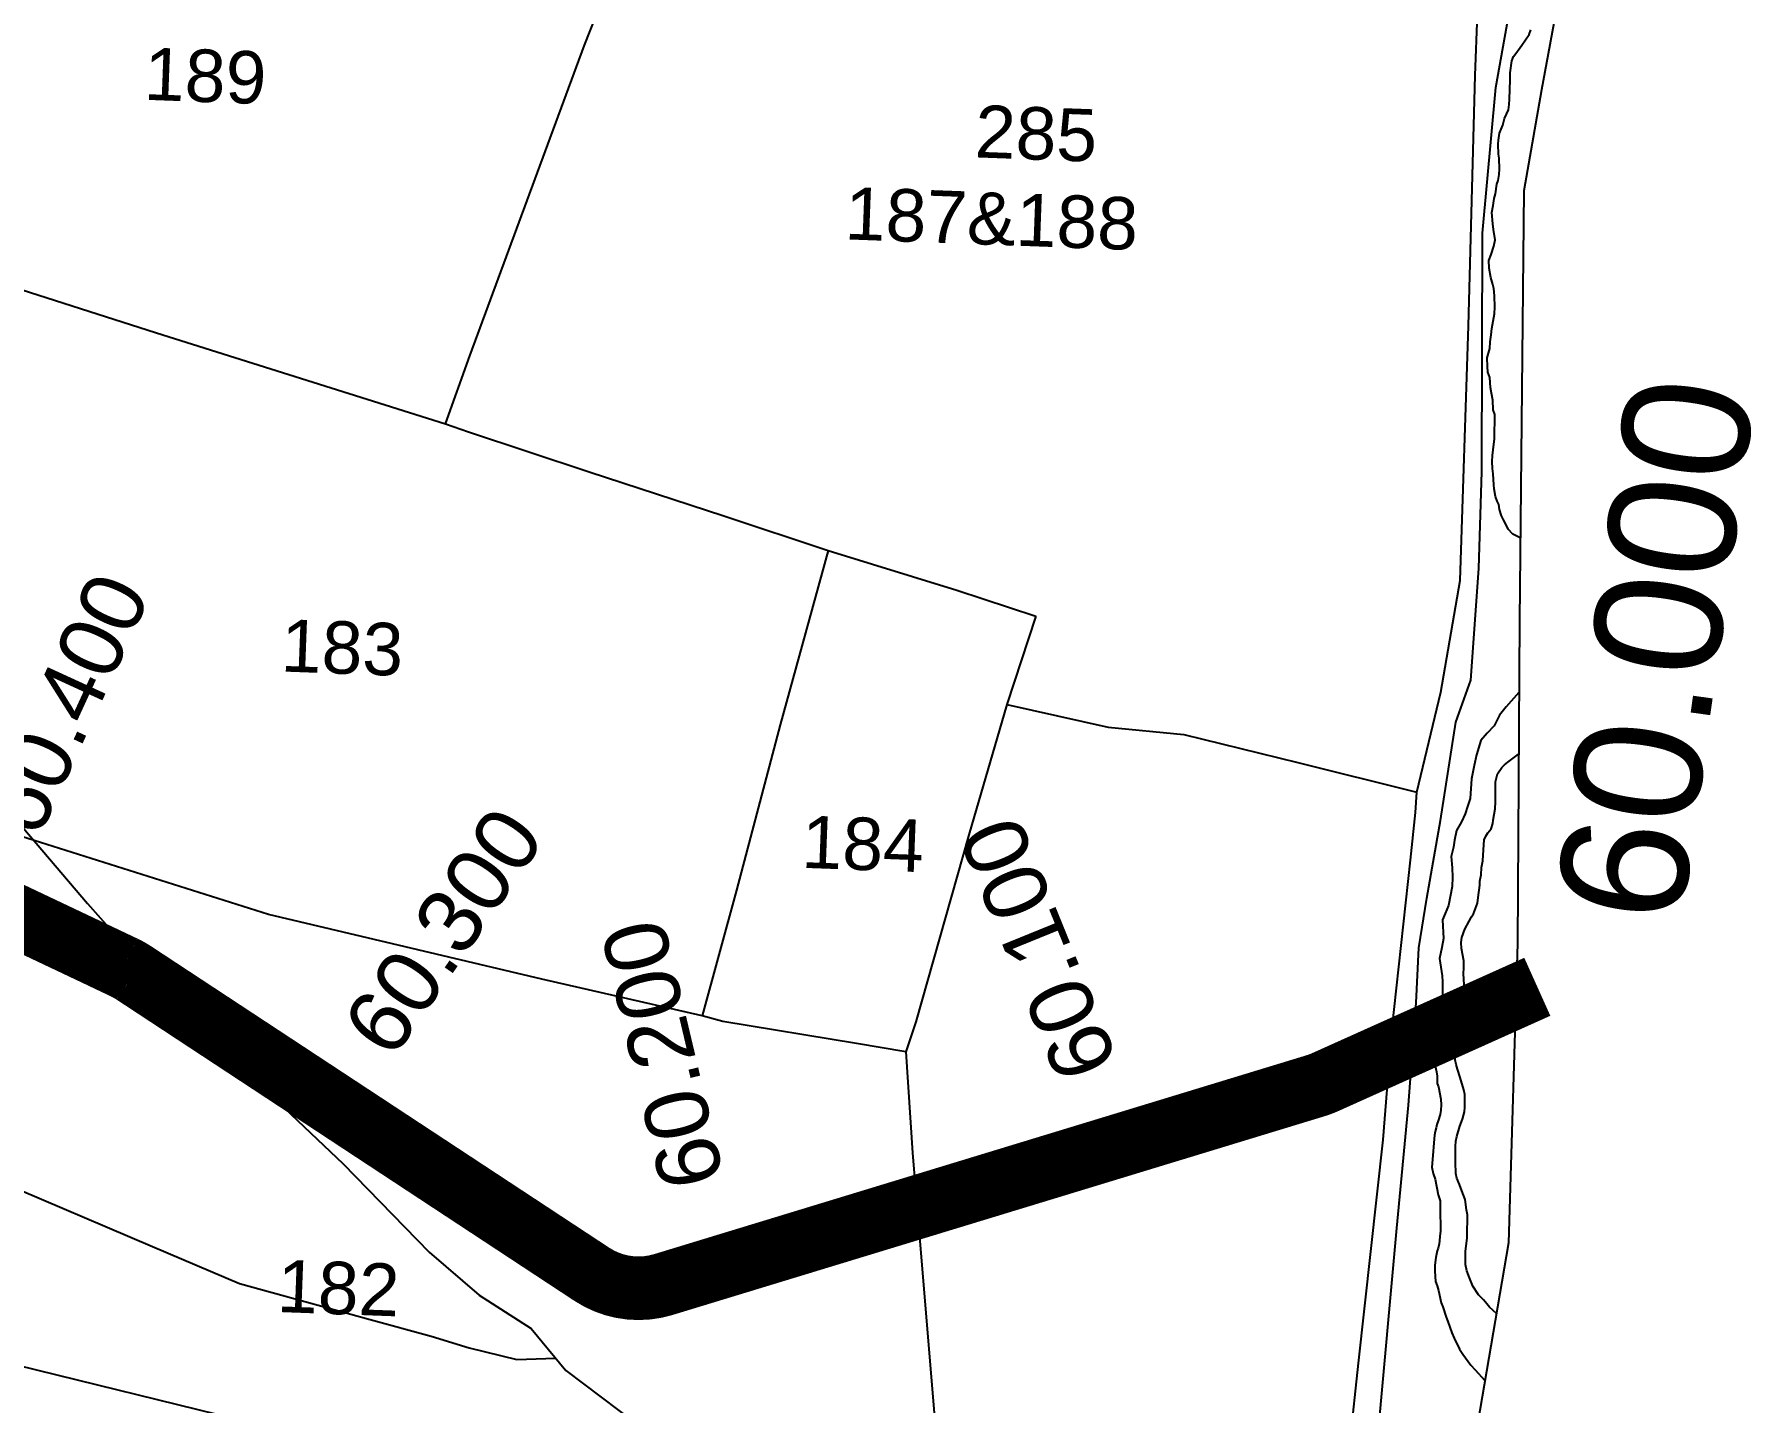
# Model space of a CAD drawing. Header units: inches. Extents: x 341797 to 347342, y 1572885 to 1580736.
# Drawn here: x 345495.6 to 345901.2, y 1578439.9 to 1578762.7 of the extents above; entities that cross this region are included whole.
import ezdxf

# ---------------------------------------------------------------- set-up
doc = ezdxf.new("R2010")
doc.units = ezdxf.units.IN
doc.header["$MEASUREMENT"] = 0
for name, color, linetype in [('BLOCK', 7, 'Continuous'), ('CART TRACK', 51, 'Continuous'), ('PLAT NOS', 6, 'Continuous'), ('PLATS', 6, 'Continuous'), ('ROADS', 2, 'Continuous'), ('STREAMS', 131, 'Continuous'), ('VB', 5, 'Continuous')]:
    doc.layers.add(name, color=color, linetype=linetype)
doc.styles.get("Standard").update_dxf_attribs({"font": 'arial.ttf'})

msp = doc.modelspace()

# ---------------------------------------------------------------- linework, layer by layer
at = {"layer": 'BLOCK', "color": 1, "const_width": 15}
msp.add_lwpolyline([(345545.49, 1579930.67), (345565.91, 1579783.12, -0.338066), (345553.96, 1579761.99), (345164.3, 1579595.27, 0.141255), (345155.72, 1579588.26), (345061.2, 1579451.62, 0.137777), (345057.68, 1579441.39), (345047.2, 1579259.52, 0.08756), (345048.02, 1579252.62), (345197.55, 1578754.83, 0.124025), (345202.56, 1578746.44), (345304.55, 1578644.45, 0.085916), (345310.13, 1578640.52), (345516.74, 1578542.6, -0.034885), (345519.17, 1578541.23), (345627.16, 1578470.16, 0.223091), (345643.98, 1578467.74), (345797.79, 1578514.63, 0.031626), (345800.16, 1578515.52), (345850.17, 1578538)], format="xyb", dxfattribs=at)
at = {"layer": 'BLOCK', "color": 2}
for p in [(345845.63, 1578535.96), (345569.3, 1578508.24), (345752.24, 1578500.74), (345656.59, 1578471.58)]:
    msp.add_point(p, dxfattribs=at)
at = {"layer": 'CART TRACK'}
for p, q in [((345491.55, 1578577.19), (345508.16, 1578557.63)), ((345508.16, 1578557.63), (345520.42, 1578543.8)), ((345520.42, 1578543.8), (345543.84, 1578519.55)), ((345543.84, 1578519.55), (345568.5, 1578496.26)), ((345568.5, 1578496.26), (345588.78, 1578475.36)), ((345482.83, 1578494.06), (345523.53, 1578476.7)), ((345523.53, 1578476.7), (345544.04, 1578467.96)), ((345588.78, 1578475.36), (345600.53, 1578465.24)), ((345544.04, 1578467.96), (345574.84, 1578459.52)), ((345600.53, 1578465.24), (345612.81, 1578457.38)), ((345574.84, 1578459.52), (345589.27, 1578455.56)), ((345589.27, 1578455.56), (345598.21, 1578452.8)), ((345612.81, 1578457.38), (345620.98, 1578447.44)), ((345598.21, 1578452.8), (345609.45, 1578450.09)), ((345609.45, 1578450.09), (345618.59, 1578450.35)), ((345620.98, 1578447.44), (345641.83, 1578431.74))]:
    msp.add_line(p, q, dxfattribs=at)
at = {"layer": 'PLATS', "color": 0}
for p, q in [((345625.4, 1578760.19), (345628.08, 1578766.93)), ((345835.54, 1578752.98), (345836.09, 1578767.47)), ((345598.33, 1578686.83), (345625.4, 1578760.19)), ((345833.93, 1578693.96), (345835.54, 1578752.98)), ((345471.15, 1578709.33), (345524.47, 1578692.31)), ((345524.47, 1578692.31), (345592.65, 1578670.82)), ((345831.97, 1578633.89), (345833.93, 1578693.96)), ((345592.65, 1578670.82), (345598.33, 1578686.83)), ((345592.65, 1578670.82), (345598.02, 1578668.91)), ((345598.02, 1578668.91), (345626.51, 1578659.46)), ((345626.51, 1578659.46), (345658.28, 1578649.08)), ((345658.28, 1578649.08), (345682.9, 1578640.96)), ((345682.9, 1578640.96), (345671.55, 1578599.79)), ((345682.9, 1578640.96), (345713.24, 1578631.56)), ((345827.38, 1578607.54), (345831.97, 1578633.89)), ((345713.24, 1578631.56), (345731.87, 1578625.46)), ((345731.87, 1578625.46), (345725.04, 1578604.64)), ((345821.72, 1578583.95), (345827.38, 1578607.54)), ((345725.04, 1578604.64), (345716.07, 1578573.89)), ((345725.04, 1578604.64), (345748.92, 1578599.23)), ((345671.55, 1578599.79), (345661.29, 1578560.78)), ((345748.92, 1578599.23), (345766.8, 1578597.52)), ((345766.8, 1578597.52), (345793.69, 1578590.88)), ((345793.69, 1578590.88), (345821.72, 1578583.95)), ((345821.4, 1578579.12), (345821.72, 1578583.95)), ((345550.88, 1578555.09), (345479.52, 1578577.57)), ((345820.29, 1578567.87), (345821.4, 1578579.12)), ((345716.07, 1578573.89), (345703.58, 1578529.73)), ((345815.88, 1578527.62), (345820.29, 1578567.87)), ((345661.29, 1578560.78), (345653.14, 1578531.16)), ((345615.37, 1578539.81), (345550.88, 1578555.09)), ((345653.14, 1578531.16), (345615.37, 1578539.81)), ((345658.05, 1578529.83), (345653.14, 1578531.16)), ((345689.58, 1578524.66), (345658.05, 1578529.83)), ((345703.58, 1578529.73), (345701.18, 1578522.62)), ((345701.18, 1578522.62), (345689.58, 1578524.66)), ((345813.82, 1578501.93), (345815.88, 1578527.62)), ((345701.18, 1578522.62), (345702.81, 1578498.81)), ((345807.98, 1578449.18), (345813.82, 1578501.93)), ((345702.81, 1578498.81), (345708.7, 1578428.15)), ((345548.63, 1578434.64), (345473.32, 1578453.22)), ((345802.34, 1578395.98), (345807.98, 1578449.18))]:
    msp.add_line(p, q, dxfattribs=at)
at = {"layer": 'ROADS', "color": 1}
for p, q in [((345840.38, 1578750.19), (345844.53, 1578773.55)), ((345837.22, 1578715.81), (345840.38, 1578750.19)), ((345837.12, 1578659.57), (345837.22, 1578715.81)), ((345836.36, 1578636.67), (345837.12, 1578659.57)), ((345834.47, 1578610.35), (345836.36, 1578636.67)), ((345830.97, 1578600.41), (345834.47, 1578610.35)), ((345827.37, 1578577.23), (345830.97, 1578600.41)), ((345824.11, 1578558.91), (345827.37, 1578577.23)), ((345822.2, 1578547.22), (345824.11, 1578558.91)), ((345821.59, 1578534.22), (345822.2, 1578547.22)), ((345819.75, 1578510.09), (345821.59, 1578534.22)), ((345817.01, 1578481.08), (345819.75, 1578510.09)), ((345811.68, 1578422.4), (345817.01, 1578481.08))]:
    msp.add_line(p, q, dxfattribs=at)
at = {"layer": 'STREAMS'}
for p, q in [((345848.24, 1578762.68), (345848.65, 1578763.8)), ((345845.08, 1578758.17), (345846.51, 1578760.18)), ((345846.51, 1578760.18), (345847.38, 1578761.4)), ((345847.38, 1578761.4), (345848.24, 1578762.68)), ((345843.76, 1578753.61), (345844.18, 1578756.45)), ((345844.18, 1578756.45), (345844.53, 1578757.51)), ((345844.53, 1578757.51), (345845.08, 1578758.17)), ((345843.59, 1578747.41), (345843.74, 1578752.01)), ((345843.74, 1578752.01), (345843.76, 1578753.61)), ((345843.57, 1578746.17), (345843.59, 1578747.41)), ((345842.44, 1578742.87), (345843.39, 1578744.9)), ((345843.39, 1578744.9), (345843.57, 1578746.17)), ((345841, 1578737.77), (345841.27, 1578739.37)), ((345841.27, 1578739.37), (345842.05, 1578741.31)), ((345842.05, 1578741.31), (345842.44, 1578742.87)), ((345840.95, 1578736.81), (345841, 1578737.77)), ((345841.03, 1578734.41), (345840.95, 1578736.81)), ((345841.14, 1578733.49), (345841.03, 1578734.41)), ((345841.22, 1578730.92), (345841.14, 1578733.49)), ((345840.33, 1578725.09), (345840.64, 1578727.33)), ((345840.64, 1578727.33), (345840.94, 1578728.21)), ((345840.94, 1578728.21), (345841.2, 1578729.64)), ((345841.2, 1578729.64), (345841.22, 1578730.92)), ((345839.77, 1578722.34), (345840.03, 1578723.97)), ((345840.03, 1578723.97), (345840.33, 1578725.09)), ((345839.46, 1578720.67), (345839.77, 1578722.34)), ((345839.66, 1578718.01), (345839.46, 1578720.67)), ((345839.8, 1578716.69), (345839.66, 1578718.01)), ((345840.24, 1578714.25), (345839.8, 1578716.69)), ((345838.77, 1578709.35), (345839.27, 1578710.74)), ((345839.27, 1578710.74), (345839.94, 1578712.73)), ((345839.94, 1578712.73), (345840.24, 1578714.25)), ((345838.82, 1578707.58), (345838.77, 1578709.35)), ((345839.19, 1578705.38), (345838.82, 1578707.58)), ((345839.64, 1578703.73), (345839.19, 1578705.38)), ((345839.95, 1578702.73), (345839.64, 1578703.73)), ((345840.08, 1578701.01), (345839.95, 1578702.73)), ((345840.12, 1578698.36), (345840.08, 1578701.01)), ((345839.41, 1578693.32), (345840.1, 1578696.76)), ((345840.1, 1578696.76), (345840.12, 1578698.36)), ((345839.08, 1578690.17), (345839.3, 1578691.8)), ((345839.3, 1578691.8), (345839.41, 1578693.32)), ((345838.38, 1578686.43), (345838.94, 1578688.61)), ((345838.39, 1578684.34), (345838.38, 1578686.43)), ((345838.94, 1578688.61), (345839.08, 1578690.17)), ((345838.53, 1578683.02), (345838.39, 1578684.34)), ((345838.99, 1578681.73), (345838.53, 1578683.02)), ((345839.14, 1578679.36), (345838.99, 1578681.73)), ((345839.34, 1578678.06), (345839.14, 1578679.36)), ((345839.67, 1578676.4), (345839.34, 1578678.06)), ((345839.79, 1578674.14), (345839.67, 1578676.4)), ((345840.13, 1578673.02), (345839.79, 1578674.14)), ((345840.1, 1578668.89), (345840.17, 1578671.53)), ((345840.17, 1578671.53), (345840.13, 1578673.02)), ((345839.75, 1578664.69), (345840.07, 1578667.3)), ((345840.07, 1578667.3), (345840.1, 1578668.89)), ((345839.55, 1578661.97), (345839.57, 1578663.33)), ((345839.57, 1578663.33), (345839.75, 1578664.69)), ((345839.62, 1578660.29), (345839.55, 1578661.97)), ((345839.72, 1578659.05), (345839.62, 1578660.29)), ((345839.94, 1578656.4), (345839.72, 1578659.05)), ((345839.96, 1578655.45), (345839.94, 1578656.4)), ((345840.28, 1578653.64), (345839.96, 1578655.45)), ((345840.71, 1578652.58), (345840.28, 1578653.64)), ((345841.11, 1578651.75), (345840.71, 1578652.58)), ((345841.28, 1578650.61), (345841.11, 1578651.75)), ((345841.69, 1578649.11), (345841.28, 1578650.61)), ((345842.19, 1578648.2), (345841.69, 1578649.11)), ((345842.88, 1578646.84), (345842.19, 1578648.2)), ((345843.32, 1578646), (345842.88, 1578646.84)), ((345844.4, 1578644.76), (345843.32, 1578646)), ((345846.15, 1578643.9), (345844.4, 1578644.76)), ((345845.85, 1578607.43), (345842.83, 1578604.03)), ((345841.28, 1578602.06), (345839.97, 1578599.6)), ((345842.83, 1578604.03), (345841.28, 1578602.06)), ((345838.34, 1578597.86), (345836.87, 1578596.13)), ((345839.97, 1578599.6), (345838.34, 1578597.86)), ((345836.87, 1578596.13), (345835.79, 1578592.73)), ((345835.25, 1578590.21), (345834.64, 1578587.07)), ((345835.79, 1578592.73), (345835.25, 1578590.21)), ((345840.77, 1578588.23), (345841.84, 1578589.72)), ((345841.84, 1578589.72), (345842.4, 1578590.34)), ((345842.4, 1578590.34), (345843.23, 1578591.01)), ((345843.23, 1578591.01), (345845.76, 1578592.88)), ((345834.64, 1578587.07), (345834.34, 1578582.4)), ((345840.3, 1578584.09), (345840.34, 1578586.38)), ((345840.34, 1578586.38), (345840.77, 1578588.23)), ((345834.34, 1578582.4), (345833.7, 1578580.5)), ((345840.24, 1578579.96), (345840.27, 1578581.64)), ((345840.27, 1578581.64), (345840.28, 1578582.73)), ((345840.28, 1578582.73), (345840.3, 1578584.09)), ((345832.29, 1578576.92), (345831.14, 1578574.91)), ((345833.16, 1578578.82), (345832.29, 1578576.92)), ((345833.7, 1578580.5), (345833.16, 1578578.82)), ((345839.69, 1578576.5), (345839.79, 1578577.32)), ((345839.79, 1578577.32), (345840.24, 1578579.96)), ((345831.14, 1578574.91), (345830.65, 1578572.61)), ((345837.67, 1578572.66), (345838, 1578573.52)), ((345838, 1578573.52), (345838.51, 1578574.33)), ((345838.51, 1578574.33), (345839.3, 1578575.23)), ((345839.3, 1578575.23), (345839.69, 1578576.5)), ((345830.4, 1578570.93), (345829.86, 1578568.75)), ((345830.65, 1578572.61), (345830.4, 1578570.93)), ((345837.32, 1578567.74), (345837.5, 1578570.34)), ((345837.5, 1578570.34), (345837.52, 1578571.52)), ((345837.52, 1578571.52), (345837.67, 1578572.66)), ((345829.86, 1578568.75), (345830.05, 1578566.09)), ((345830.05, 1578566.09), (345830.13, 1578563.85)), ((345836.91, 1578564.43), (345837.03, 1578566.11)), ((345837.03, 1578566.11), (345837.32, 1578567.74)), ((345830.09, 1578561.66), (345829.24, 1578557.22)), ((345830.13, 1578563.85), (345830.09, 1578561.66)), ((345836.19, 1578559.07), (345836.6, 1578561.98)), ((345836.6, 1578561.98), (345836.61, 1578562.93)), ((345836.61, 1578562.93), (345836.91, 1578564.43)), ((345829.24, 1578557.22), (345828.42, 1578555.32)), ((345835.13, 1578555.22), (345836.08, 1578557.71)), ((345836.08, 1578557.71), (345836.19, 1578559.07)), ((345828.42, 1578555.32), (345827.84, 1578553.76)), ((345827.84, 1578553.76), (345828.05, 1578549.36)), ((345833.07, 1578551.57), (345834.06, 1578553.46)), ((345834.06, 1578553.46), (345834.62, 1578554.54)), ((345834.62, 1578554.54), (345835.13, 1578555.22)), ((345828.05, 1578549.36), (345827.68, 1578547.29)), ((345832.21, 1578548.43), (345832.36, 1578549.61)), ((345832.36, 1578549.61), (345833.07, 1578551.57)), ((345827.68, 1578547.29), (345827.08, 1578544.66)), ((345827.08, 1578544.66), (345827.7, 1578540.59)), ((345832.32, 1578547.02), (345832.21, 1578548.43)), ((345832.82, 1578544.09), (345832.32, 1578547.02)), ((345827.7, 1578540.59), (345827.79, 1578539.19)), ((345832.78, 1578541.14), (345832.8, 1578542.41)), ((345832.92, 1578538.45), (345832.78, 1578541.14)), ((345832.8, 1578542.41), (345832.82, 1578544.09)), ((345827.79, 1578539.19), (345827.82, 1578536.16)), ((345832.85, 1578533.38), (345832.9, 1578537)), ((345832.9, 1578537), (345832.92, 1578538.45)), ((345827.36, 1578534.31), (345826.59, 1578530.36)), ((345827.82, 1578536.16), (345827.36, 1578534.31)), ((345832.47, 1578532.22), (345832.85, 1578533.38)), ((345825.89, 1578528.72), (345825.58, 1578523.74)), ((345826.59, 1578530.36), (345825.89, 1578528.72)), ((345831.05, 1578527.03), (345831.41, 1578529.09)), ((345831.41, 1578529.09), (345831.84, 1578530.32)), ((345831.84, 1578530.32), (345832.47, 1578532.22)), ((345830.9, 1578523.73), (345831.01, 1578526.12)), ((345831.01, 1578526.12), (345831.05, 1578527.03)), ((345825.58, 1578523.74), (345825.55, 1578521.85)), ((345825.55, 1578521.85), (345826.4, 1578517.92)), ((345830.8, 1578520.79), (345830.82, 1578521.73)), ((345830.99, 1578519.64), (345830.8, 1578520.79)), ((345830.82, 1578521.73), (345830.88, 1578522.94)), ((345830.88, 1578522.94), (345830.9, 1578523.73)), ((345826.4, 1578517.92), (345826.54, 1578516.93)), ((345826.54, 1578516.93), (345826.58, 1578515.19)), ((345831.38, 1578518.59), (345830.99, 1578519.64)), ((345831.98, 1578516.63), (345831.38, 1578518.59)), ((345832.87, 1578513.72), (345831.98, 1578516.63)), ((345826.58, 1578515.19), (345826.88, 1578514.38)), ((345826.88, 1578514.38), (345827.42, 1578511.47)), ((345833.11, 1578512.58), (345832.87, 1578513.72)), ((345833.09, 1578511.2), (345833.11, 1578512.58)), ((345827.39, 1578508.88), (345827.27, 1578507.84)), ((345827.47, 1578510.19), (345827.39, 1578508.88)), ((345827.42, 1578511.47), (345827.47, 1578510.19)), ((345832.51, 1578506.78), (345833, 1578508.53)), ((345833, 1578508.53), (345833.07, 1578509.6)), ((345833.07, 1578509.6), (345833.09, 1578511.2)), ((345826.06, 1578503.87), (345825.89, 1578503)), ((345826.29, 1578504.71), (345826.06, 1578503.87)), ((345826.49, 1578505.52), (345826.29, 1578504.71)), ((345826.82, 1578506.35), (345826.49, 1578505.52)), ((345827.27, 1578507.84), (345826.82, 1578506.35)), ((345831.21, 1578502.67), (345831.92, 1578505.1)), ((345831.92, 1578505.1), (345832.51, 1578506.78)), ((345825.69, 1578500.23), (345825.58, 1578499.14)), ((345825.89, 1578503), (345825.69, 1578500.23)), ((345830.88, 1578498.25), (345830.91, 1578500.36)), ((345830.91, 1578500.36), (345830.93, 1578501.59)), ((345830.93, 1578501.59), (345831.21, 1578502.67)), ((345825.58, 1578499.14), (345825.28, 1578495.46)), ((345830.86, 1578496.66), (345830.88, 1578498.25)), ((345830.92, 1578493.97), (345830.86, 1578496.66)), ((345825.28, 1578495.46), (345825.63, 1578493.96)), ((345825.63, 1578493.96), (345826.05, 1578492.58)), ((345826.05, 1578492.58), (345826.8, 1578488.95)), ((345831.16, 1578492.88), (345830.92, 1578493.97)), ((345831.81, 1578491.33), (345831.16, 1578492.88)), ((345826.8, 1578488.95), (345827.22, 1578487.54)), ((345832.4, 1578489.83), (345831.81, 1578491.33)), ((345833.14, 1578487.82), (345832.4, 1578489.83)), ((345833.47, 1578485.38), (345833.14, 1578487.82)), ((345827.22, 1578487.54), (345827.23, 1578483.79)), ((345827.23, 1578483.79), (345827.33, 1578482.42)), ((345833.71, 1578484.19), (345833.47, 1578485.38)), ((345833.68, 1578482.65), (345833.71, 1578484.19)), ((345827.33, 1578480.46), (345827.2, 1578479.08)), ((345827.33, 1578482.42), (345827.34, 1578481.3)), ((345827.34, 1578481.3), (345827.33, 1578480.46)), ((345833.63, 1578478.75), (345833.66, 1578480.75)), ((345833.66, 1578480.75), (345833.68, 1578482.65)), ((345826.56, 1578475.74), (345826.21, 1578474.12)), ((345826.76, 1578476.3), (345826.56, 1578475.74)), ((345827.03, 1578477.39), (345826.76, 1578476.3)), ((345827.06, 1578478.05), (345827.03, 1578477.39)), ((345827.2, 1578479.08), (345827.06, 1578478.05)), ((345833.24, 1578474.06), (345833.27, 1578475.55)), ((345833.27, 1578475.55), (345833.63, 1578478.75)), ((345826.01, 1578472.33), (345826, 1578471.54)), ((345826, 1578471.54), (345826.02, 1578470.88)), ((345826.21, 1578474.12), (345826.01, 1578472.33)), ((345833.22, 1578472.51), (345833.24, 1578474.06)), ((345833.56, 1578470.97), (345833.22, 1578472.51)), ((345826.02, 1578470.88), (345826.15, 1578468.46)), ((345826.15, 1578468.46), (345826.51, 1578467.42)), ((345826.51, 1578467.42), (345826.88, 1578466.31)), ((345834.2, 1578469.31), (345833.56, 1578470.97)), ((345834.95, 1578467.39), (345834.2, 1578469.31)), ((345836.3, 1578465.31), (345834.95, 1578467.39)), ((345826.88, 1578466.31), (345827.53, 1578463.42)), ((345827.53, 1578463.42), (345827.88, 1578462.53)), ((345837.47, 1578464.11), (345836.3, 1578465.31)), ((345838.23, 1578463.17), (345837.47, 1578464.11)), ((345827.88, 1578462.53), (345828.68, 1578460.07)), ((345828.68, 1578460.07), (345829.06, 1578459.04)), ((345838.93, 1578462.39), (345838.23, 1578463.17)), ((345840.52, 1578460.94), (345838.93, 1578462.39)), ((345829.06, 1578459.04), (345830.01, 1578456.36)), ((345830.01, 1578456.36), (345830.58, 1578455.12)), ((345830.58, 1578455.12), (345831.82, 1578452.54)), ((345831.82, 1578452.54), (345832.62, 1578451.32)), ((345832.62, 1578451.32), (345834.5, 1578448.73)), ((345834.5, 1578448.73), (345835.52, 1578447.66)), ((345835.52, 1578447.66), (345837.81, 1578445.14))]:
    msp.add_line(p, q, dxfattribs=at)
at = {"layer": 'VB', "color": 6}
for p, q in [((345861.61, 1578805.97), (345851.15, 1578749.62)), ((345851.15, 1578749.62), (345846.96, 1578725.78)), ((345846.96, 1578725.78), (345845.95, 1578624.45)), ((345845.95, 1578624.45), (345845.48, 1578548.21)), ((345845.48, 1578548.21), (345843.37, 1578477.58)), ((345843.37, 1578477.58), (345835.57, 1578432.08))]:
    msp.add_line(p, q, dxfattribs=at)

# ---------------------------------------------------------------- texts
at = {"layer": 'BLOCK', "color": 1}
msp.add_text('60.000', height=30, rotation=82.0602, dxfattribs=at).set_placement((345884, 1578552.13))
at = {"layer": 'BLOCK', "color": 0}
for s, rotation, p in [('60.400', 65.3368, (345496.5, 1578572.5)), ('60.300', 55.327, (345580, 1578520.5)), ('60.100', 112.1234, (345751.5, 1578520)), ('60.200', 103.3259, (345658.5, 1578492.5))]:
    msp.add_text(s, height=15, rotation=rotation, dxfattribs=at).set_placement(p)
at = {"layer": 'PLAT NOS', "color": 0}
for s, oblique, p in [('189', 360, (345521.33, 1578747.29)), ('285', 360, (345717.33, 1578733.7)), ('187&188', 360, (345686.66, 1578714.36)), ('183', 360, (345553.63, 1578612.4)), ('184', 0, (345676.45, 1578566.09)), ('182', 0, (345552.74, 1578461.29))]:
    msp.add_text(s, height=12.366, rotation=357.8812, dxfattribs=dict(at, oblique=oblique)).set_placement(p)

doc.saveas('drawing.dxf')
